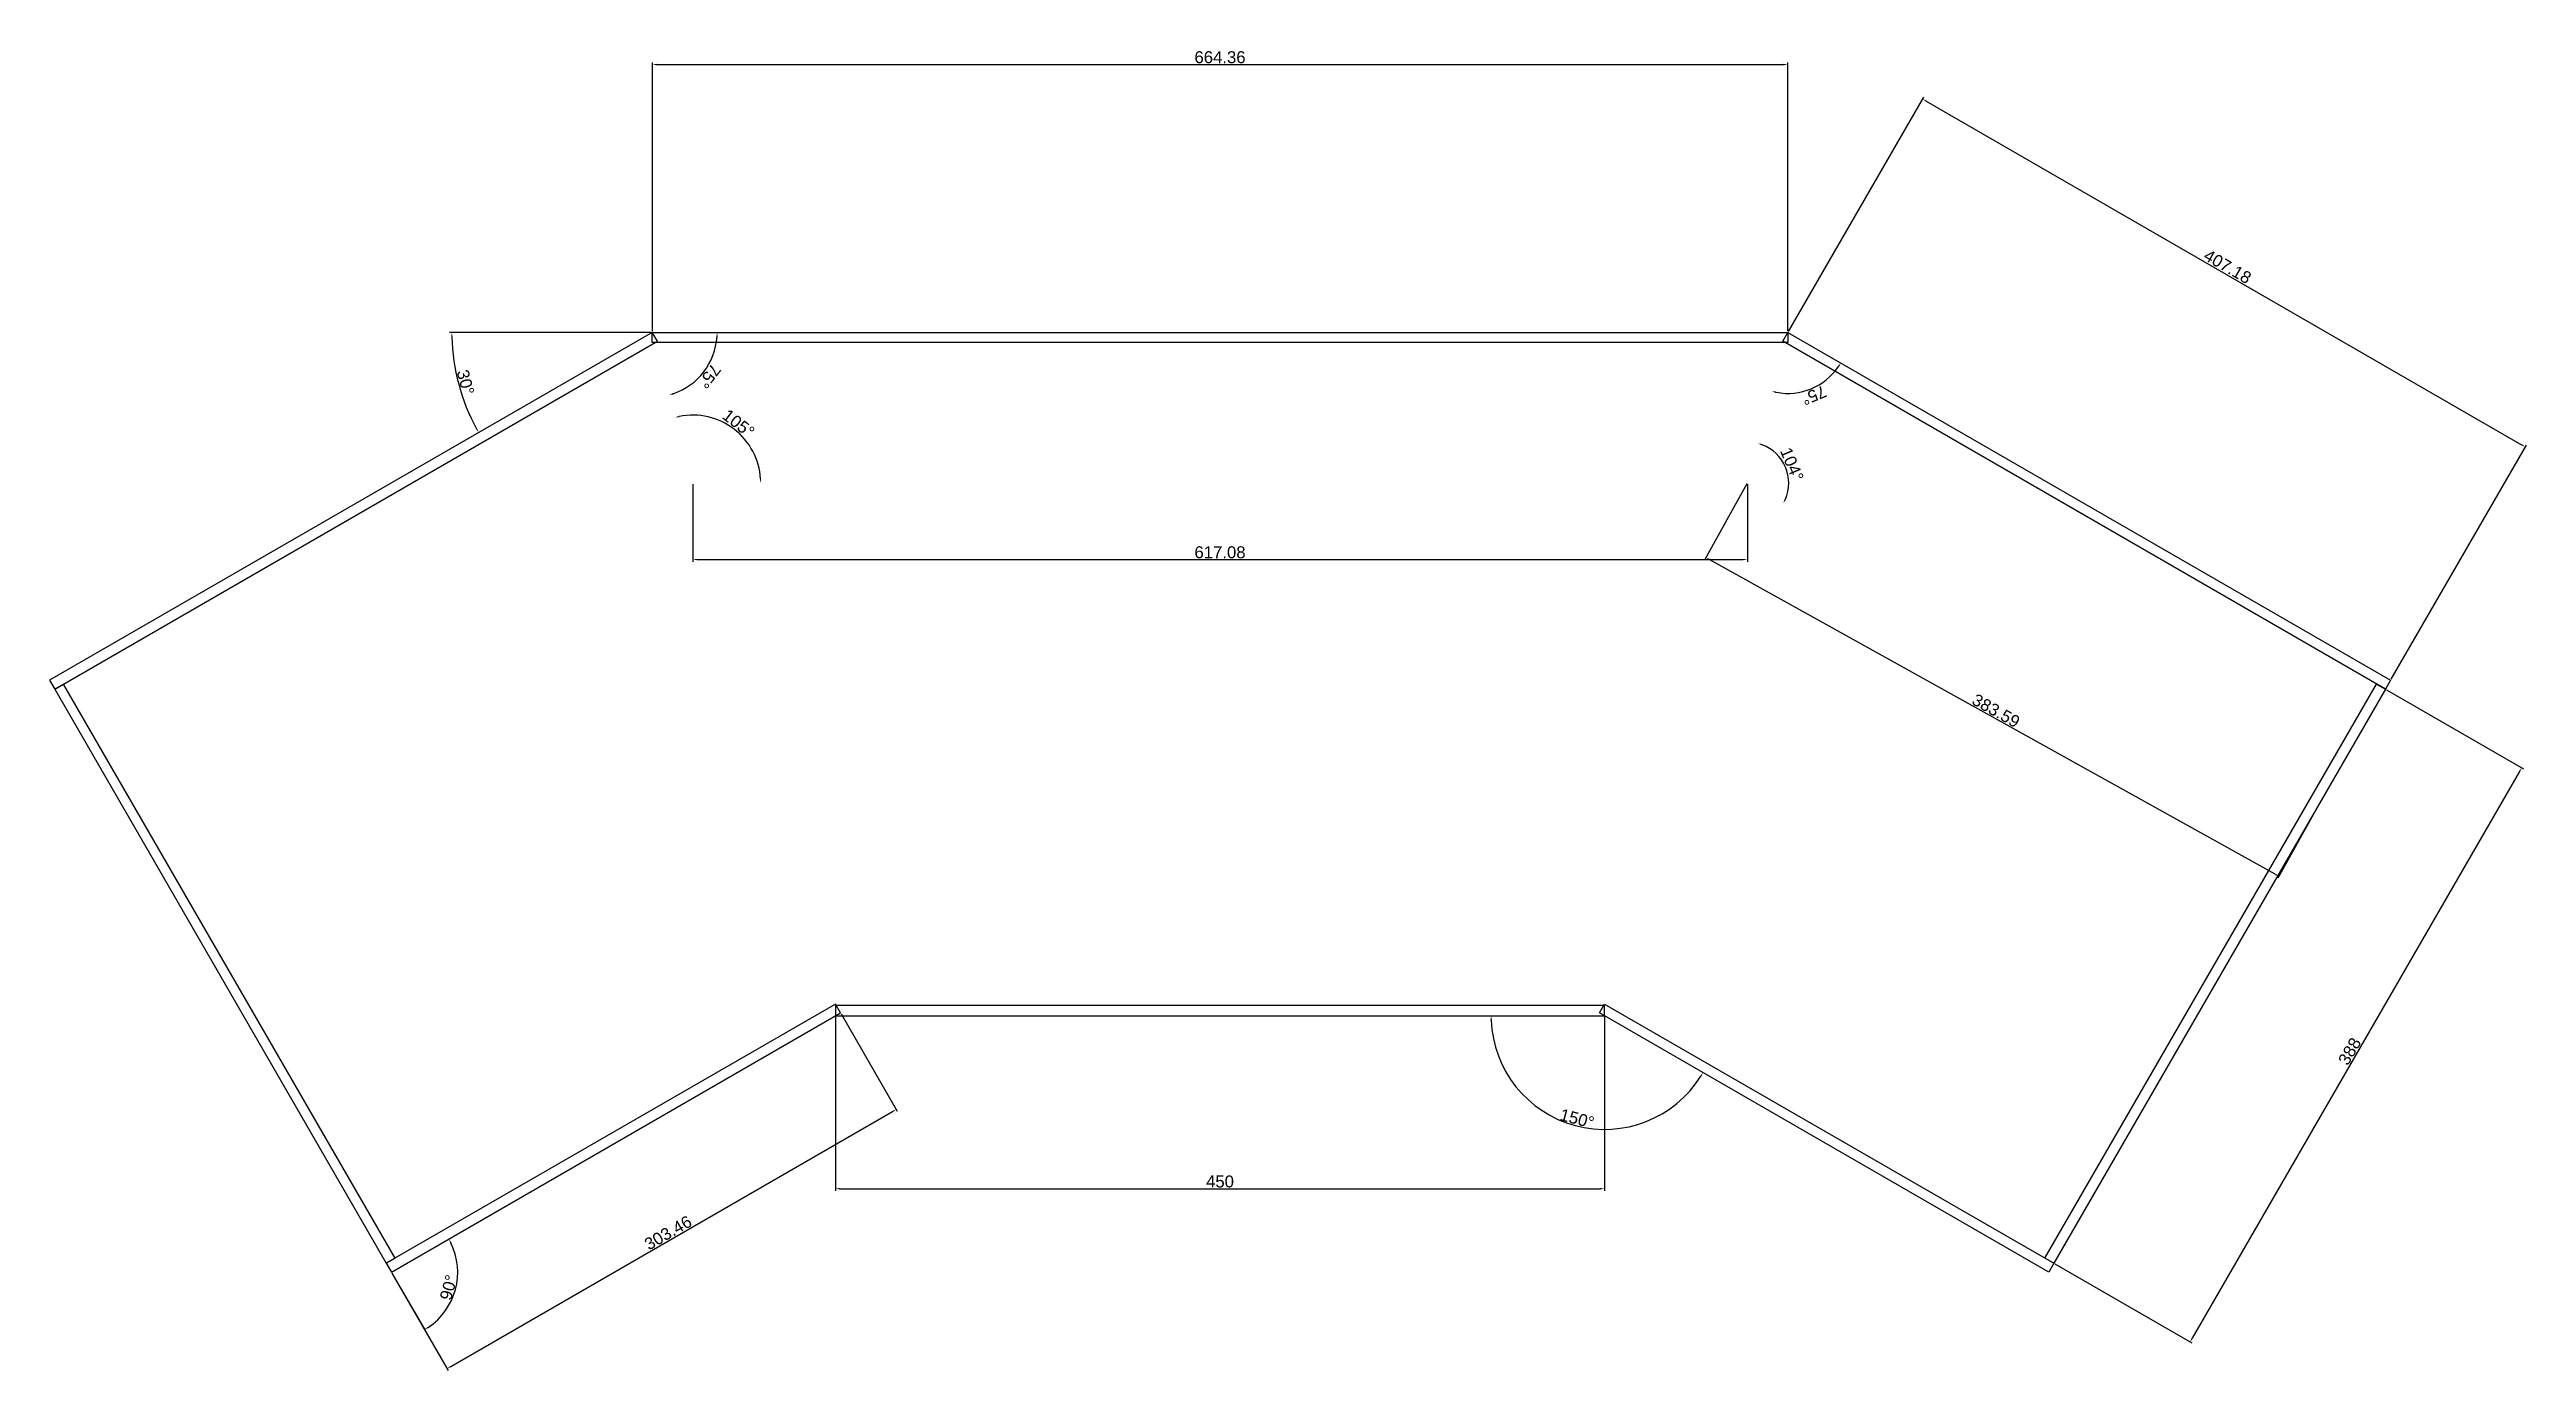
# Model space of a CAD drawing. Header units: millimetres. Extents: x 1816 to 3265, y 1223 to 1996.
import ezdxf

# ---------------------------------------------------------------- set-up
doc = ezdxf.new("R2010")
doc.units = ezdxf.units.MM
doc.layers.add('dims', color=90, linetype='Continuous')
doc.layers.add('panneling', color=32, linetype='Continuous')
doc.styles.get("Standard").update_dxf_attribs({"font": 'arial.ttf'})
doc.dimstyles.new('ISO-25', dxfattribs={"dimtxt": 7, "dimasz": 2.5, "dimexe": 1.25, "dimexo": 0.625, "dimtad": 1, "dimdsep": 46, "dimtxsty": 'Standard', "dimcen": 2.5, "dimclrd": 3, "dimclre": 3, "dimclrt": 3, "dimadec": 0, "dimazin": 0, "dimtfac": 1, "dimtmove": 0, "dimatfit": 3, "dimfxl": 1, "dimarcsym": 0})

# ---------------------------------------------------------------- blocks, each defined once
blk = doc.blocks.new('*D2')
at = {"layer": 'Defpoints', "color": 0, "transparency": 16777216}
for p in [(3182.3, 1621.4), (2988.3, 1285.4), (3068, 1239.4)]:
    blk.add_point(p, dxfattribs=at)
at = {"layer": 'dims', "color": 3, "lineweight": -2, "transparency": 16777216}
for p, q in [((3182.9, 1621.1), (3263.1, 1574.8)), ((3260.8, 1573.3), (3069.3, 1241.6)), ((2988.9, 1285.1), (3069.1, 1238.8))]:
    blk.add_line(p, q, dxfattribs=at)
at = {"layer": 'dims', "color": 3, "transparency": 16777216}
for points in [[(3260.4, 1573.5), (3261.2, 1573.1), (3262, 1575.4)], [(3068.9, 1241.8), (3069.7, 1241.4), (3068, 1239.4)]]:
    blk.add_solid(points, dxfattribs=at)
at = {"layer": 'dims', "color": 3, "transparency": 16777216, "insert": (3161.4, 1409.5), "char_height": 7, "attachment_point": 5, "rotation": 60}
blk.add_mtext('388', dxfattribs=at)
blk = doc.blocks.new('*D4')
at = {"layer": 'Defpoints', "color": 0, "transparency": 16777216}
for p in [(2275.5, 1430.2), (2722.5, 1432), (2725.5, 1430.2), (2682.8, 1379.3), (2985.3, 1280.2)]:
    blk.add_point(p, dxfattribs=at)
at = {"layer": 'dims', "color": 3, "lineweight": -2, "transparency": 16777216}
blk.add_arc((2725.5, 1430.2), 66.4, 182.1559, 327.8441, dxfattribs=at)
at = {"layer": 'dims', "color": 3, "transparency": 16777216}
for points in [[(2658.7, 1427.7), (2659.6, 1427.7), (2659.1, 1430.2)], [(2781.4, 1395.1), (2782.1, 1394.7), (2783.1, 1397)]]:
    blk.add_solid(points, dxfattribs=at)
at = {"layer": 'dims', "color": 3, "transparency": 16777216, "insert": (2709.4, 1370.1), "char_height": 7, "attachment_point": 5, "rotation": 345}
blk.add_mtext('150°', dxfattribs=at)
blk = doc.blocks.new('*D5')
at = {"layer": 'Defpoints', "color": 0, "transparency": 16777216}
for p in [(1818.7, 1621.4), (2278.5, 1432), (2012.7, 1285.4), (2015.7, 1280.2), (2049.3, 1260.8)]:
    blk.add_point(p, dxfattribs=at)
at = {"layer": 'dims', "color": 3, "lineweight": -2, "transparency": 16777216}
blk.add_line((2016, 1279.7), (2035.8, 1245.5), dxfattribs=at)
blk.add_arc((2015.7, 1280.2), 38.8, 303.69, 26.31, dxfattribs=at)
at = {"layer": 'dims', "color": 3, "transparency": 16777216}
for points in [[(2050.2, 1297.2), (2050.9, 1297.6), (2049.3, 1299.6)], [(2037.5, 1247.6), (2037, 1248.3), (2035.1, 1246.6)]]:
    blk.add_solid(points, dxfattribs=at)
at = {"layer": 'dims', "color": 3, "transparency": 16777216, "insert": (2049.2, 1271.3), "char_height": 7, "attachment_point": 5, "rotation": 75}
blk.add_mtext('90°', dxfattribs=at)
blk = doc.blocks.new('*D6')
at = {"layer": 'Defpoints', "color": 0, "transparency": 16777216}
for p in [(2168.4, 1830.2), (2168.4, 1830.2), (2832.7, 1830.2), (2052.9, 1809.9), (1815.7, 1626.6)]:
    blk.add_point(p, dxfattribs=at)
at = {"layer": 'dims', "color": 3, "lineweight": -2, "transparency": 16777216}
blk.add_line((2167.7, 1830.2), (2049.8, 1830.2), dxfattribs=at)
blk.add_arc((2168.4, 1830.2), 117.3, 181.2214, 208.7786, dxfattribs=at)
at = {"layer": 'dims', "color": 3, "transparency": 16777216}
for points in [[(2050.7, 1827.7), (2051.5, 1827.7), (2051.1, 1830.2)], [(2065.9, 1774), (2065.2, 1773.6), (2066.8, 1771.6)]]:
    blk.add_solid(points, dxfattribs=at)
at = {"layer": 'dims', "color": 3, "transparency": 16777216, "insert": (2059.1, 1801), "char_height": 7, "attachment_point": 5, "rotation": 285}
blk.add_mtext('30°', dxfattribs=at)
blk = doc.blocks.new('*D7')
at = {"layer": 'Defpoints', "color": 0, "transparency": 16777216}
for p in [(2278.5, 1432), (2311.1, 1375.5), (2015.7, 1280.2)]:
    blk.add_point(p, dxfattribs=at)
at = {"layer": 'dims', "color": 3, "lineweight": -2, "transparency": 16777216}
for p, q in [((2278.8, 1431.4), (2311.7, 1374.5)), ((2050.5, 1225.1), (2308.9, 1374.3)), ((2016, 1279.7), (2048.9, 1222.7))]:
    blk.add_line(p, q, dxfattribs=at)
at = {"layer": 'dims', "color": 3, "transparency": 16777216}
for points in [[(2308.7, 1374.6), (2309.2, 1373.9), (2311.1, 1375.5)], [(2050.3, 1225.4), (2050.7, 1224.7), (2048.3, 1223.8)]]:
    blk.add_solid(points, dxfattribs=at)
at = {"layer": 'dims', "color": 3, "transparency": 16777216, "insert": (2177.6, 1303.3), "char_height": 7, "attachment_point": 5, "rotation": 30}
blk.add_mtext('303.46', dxfattribs=at)
blk = doc.blocks.new('*D8')
at = {"layer": 'Defpoints', "color": 0, "transparency": 16777216}
for p in [(2275.5, 1430.2), (2725.5, 1430.2), (2725.5, 1329.1)]:
    blk.add_point(p, dxfattribs=at)
at = {"layer": 'dims', "color": 3, "lineweight": -2, "transparency": 16777216}
for p, q in [((2275.5, 1429.6), (2275.5, 1327.9)), ((2725.5, 1429.6), (2725.5, 1327.9)), ((2278, 1329.1), (2723, 1329.1))]:
    blk.add_line(p, q, dxfattribs=at)
at = {"layer": 'dims', "color": 3, "transparency": 16777216}
for points in [[(2278, 1329.5), (2278, 1328.7), (2275.5, 1329.1)], [(2723, 1329.5), (2723, 1328.7), (2725.5, 1329.1)]]:
    blk.add_solid(points, dxfattribs=at)
at = {"layer": 'dims', "color": 3, "transparency": 16777216, "insert": (2500.5, 1333.3), "char_height": 7, "attachment_point": 5}
blk.add_mtext('450', dxfattribs=at)
blk = doc.blocks.new('*D9')
at = {"layer": 'Defpoints', "color": 0, "transparency": 16777216}
for p in [(2832.7, 1987), (2168.4, 1830.2), (2832.7, 1830.2)]:
    blk.add_point(p, dxfattribs=at)
at = {"layer": 'dims', "color": 3, "lineweight": -2, "transparency": 16777216}
for p, q in [((2168.4, 1830.9), (2168.4, 1988.2)), ((2170.9, 1987), (2830.2, 1987)), ((2832.7, 1830.9), (2832.7, 1988.2))]:
    blk.add_line(p, q, dxfattribs=at)
at = {"layer": 'dims', "color": 3, "transparency": 16777216}
for points in [[(2170.9, 1987.4), (2170.9, 1986.5), (2168.4, 1987)], [(2830.2, 1987.4), (2830.2, 1986.5), (2832.7, 1987)]]:
    blk.add_solid(points, dxfattribs=at)
at = {"layer": 'dims', "color": 3, "transparency": 16777216, "insert": (2500.5, 1991.2), "char_height": 7, "attachment_point": 5}
blk.add_mtext('664.36', dxfattribs=at)
blk = doc.blocks.new('*D10')
at = {"layer": 'Defpoints', "color": 0, "transparency": 16777216}
for p in [(2832.7, 1830.2), (3264.2, 1763.2), (3185.3, 1626.6)]:
    blk.add_point(p, dxfattribs=at)
at = {"layer": 'dims', "color": 3, "lineweight": -2, "transparency": 16777216}
for p, q in [((2833, 1830.8), (2912.2, 1967.9)), ((2913.7, 1965.6), (3262, 1764.5)), ((3185.7, 1627.2), (3264.8, 1764.3))]:
    blk.add_line(p, q, dxfattribs=at)
at = {"layer": 'dims', "color": 3, "transparency": 16777216}
for points in [[(2913.9, 1965.9), (2913.5, 1965.2), (2911.6, 1966.8)], [(3262.2, 1764.8), (3261.8, 1764.1), (3264.2, 1763.2)]]:
    blk.add_solid(points, dxfattribs=at)
at = {"layer": 'dims', "color": 3, "transparency": 16777216, "insert": (3090, 1868.7), "char_height": 7, "attachment_point": 5, "rotation": 330}
blk.add_mtext('407.18', dxfattribs=at)
blk = doc.blocks.new('*D17')
at = {"layer": 'Defpoints', "color": 0, "transparency": 16777216}
for p in [(2168.4, 1830.2, 0), (2224.6, 1764.8), (2192, 1742, 0), (2192, 1742, 0), (2809.1, 1742, 0)]:
    blk.add_point(p, dxfattribs=at)
at = {"layer": 'dims', "color": 3, "lineweight": -2, "transparency": 16777216}
blk.add_arc((2192, 1742), 39.8, 3.6038, 101.3962, dxfattribs=at)
at = {"layer": 'dims', "color": 3, "transparency": 16777216}
for points in [[(2184.2, 1780.6), (2184, 1781.4), (2181.7, 1780.4)], [(2232.1, 1744.5), (2231.3, 1744.5), (2231.7, 1742)]]:
    blk.add_solid(points, dxfattribs=at)
at = {"layer": 'dims', "color": 3, "transparency": 16777216, "insert": (2218.8, 1776.9), "char_height": 7, "attachment_point": 5, "rotation": 322.5}
blk.add_mtext('105°', dxfattribs=at)
blk = doc.blocks.new('*D18')
at = {"layer": 'Defpoints', "color": 0, "transparency": 16777216}
for p in [(2168.4, 1830.2, 0), (2168.4, 1830.2, 0), (2832.7, 1830.2, 0), (2192.7, 1801.2), (2192, 1742, 0)]:
    blk.add_point(p, dxfattribs=at)
at = {"layer": 'dims', "color": 3, "lineweight": -2, "transparency": 16777216}
blk.add_arc((2168.4, 1830.2), 37.9, 288.7798, 356.2202, dxfattribs=at)
at = {"layer": 'dims', "color": 3, "transparency": 16777216}
for points in [[(2205.8, 1827.7), (2206.6, 1827.7), (2206.3, 1830.2)], [(2180.7, 1793.9), (2180.4, 1794.7), (2178.2, 1793.6)]]:
    blk.add_solid(points, dxfattribs=at)
at = {"layer": 'dims', "color": 3, "transparency": 16777216, "insert": (2201.7, 1804.6), "char_height": 7, "attachment_point": 5, "rotation": 232.5}
blk.add_mtext('75°', dxfattribs=at)
blk = doc.blocks.new('*D19')
at = {"layer": 'Defpoints', "color": 0, "transparency": 16777216}
for p in [(2192, 1742, 0), (2809.1, 1742, 0), (2809.1, 1697.3)]:
    blk.add_point(p, dxfattribs=at)
at = {"layer": 'dims', "color": 3, "lineweight": -2, "transparency": 16777216}
for p, q in [((2192, 1741.4), (2192, 1696)), ((2809.1, 1741.4), (2809.1, 1696)), ((2194.5, 1697.3), (2806.6, 1697.3))]:
    blk.add_line(p, q, dxfattribs=at)
at = {"layer": 'dims', "color": 3, "transparency": 16777216}
for points in [[(2194.5, 1697.7), (2194.5, 1696.9), (2192, 1697.3)], [(2806.6, 1697.7), (2806.6, 1696.9), (2809.1, 1697.3)]]:
    blk.add_solid(points, dxfattribs=at)
at = {"layer": 'dims', "color": 3, "transparency": 16777216, "insert": (2500.5, 1701.5), "char_height": 7, "attachment_point": 5}
blk.add_mtext('617.08', dxfattribs=at)
blk = doc.blocks.new('*D20')
at = {"layer": 'Defpoints', "color": 0, "transparency": 16777216}
for p in [(2809.1, 1742, -6), (2784.8, 1698.5), (3144.2, 1555.4, -6)]:
    blk.add_point(p, dxfattribs=at)
at = {"layer": 'dims', "color": 3, "lineweight": -2, "transparency": 16777216}
for p, q in [((2808.8, 1741.5), (2784.2, 1697.4)), ((3117.8, 1513.1), (2787, 1697.2)), ((3143.9, 1554.9), (3119.4, 1510.8))]:
    blk.add_line(p, q, dxfattribs=at)
at = {"layer": 'dims', "color": 3, "transparency": 16777216}
for points in [[(2787.2, 1697.6), (2786.8, 1696.9), (2784.8, 1698.5)], [(3118, 1513.5), (3117.6, 1512.7), (3120, 1511.9)]]:
    blk.add_solid(points, dxfattribs=at)
at = {"layer": 'dims', "color": 3, "transparency": 16777216, "insert": (2954.5, 1608.8), "char_height": 7, "attachment_point": 5, "rotation": 330.8963}
blk.add_mtext('383.59', dxfattribs=at)
blk = doc.blocks.new('*D22')
at = {"layer": 'Defpoints', "color": 0, "transparency": 16777216}
for p in [(2832.7, 1830.2, 0), (2809.1, 1742, 0), (2809.1, 1742, 0), (2833, 1744.3), (3144.2, 1555.4)]:
    blk.add_point(p, dxfattribs=at)
at = {"layer": 'dims', "color": 3, "lineweight": -2, "transparency": 16777216}
blk.add_arc((2809.1, 1742), 24.1, 336.8539, 69.0423, dxfattribs=at)
at = {"layer": 'dims', "color": 3, "transparency": 16777216}
for points in [[(2817.5, 1764.1), (2817.8, 1764.9), (2815.3, 1765.2)], [(2831.6, 1732.4), (2830.8, 1732.7), (2830.1, 1730.3)]]:
    blk.add_solid(points, dxfattribs=at)
at = {"layer": 'dims', "color": 3, "transparency": 16777216, "insert": (2835.1, 1753), "char_height": 7, "attachment_point": 5, "rotation": 292.9481}
blk.add_mtext('104°', dxfattribs=at)
blk = doc.blocks.new('*D23')
at = {"layer": 'Defpoints', "color": 0, "transparency": 16777216}
for p in [(2832.7, 1830.2, 0), (2832.7, 1830.2, 0), (2838.9, 1795), (2809.1, 1742, 0), (3185.3, 1626.6, 0)]:
    blk.add_point(p, dxfattribs=at)
at = {"layer": 'dims', "color": 3, "lineweight": -2, "transparency": 16777216}
blk.add_arc((2832.7, 1830.2), 35.7, 259.0094, 325.9906, dxfattribs=at)
at = {"layer": 'dims', "color": 3, "transparency": 16777216}
for points in [[(2862, 1810.5), (2862.7, 1810), (2863.7, 1812.4)], [(2825.8, 1794.7), (2826, 1795.6), (2823.5, 1795.7)]]:
    blk.add_solid(points, dxfattribs=at)
at = {"layer": 'dims', "color": 3, "transparency": 16777216, "insert": (2848, 1793.4), "char_height": 7, "attachment_point": 5, "rotation": 202.5}
blk.add_mtext('75°', dxfattribs=at)

msp = doc.modelspace()

# ---------------------------------------------------------------- linework, layer by layer
at = {"layer": 'panneling'}
for points in [[(2168.352, 1830.231), (1815.725, 1626.641), (1818.725, 1621.445), (2171.352, 1825.034)], [(2168.352, 1830.231), (2832.712, 1830.231), (2832.712, 1824.231), (2168.352, 1824.231)], [(2832.712, 1830.231), (3185.34, 1626.641), (3182.34, 1621.445), (2829.712, 1825.034)], [(2012.725, 1285.427), (2017.921, 1288.427), (1823.921, 1624.445), (1818.725, 1621.445)], [(2988.34, 1285.427), (2983.144, 1288.427), (3177.144, 1624.445), (3182.34, 1621.445)], [(2015.725, 1280.231), (2278.532, 1431.963), (2275.532, 1437.159), (2012.725, 1285.427)], [(2275.532, 1430.231), (2725.532, 1430.231), (2725.532, 1436.231), (2275.532, 1436.231)], [(2985.34, 1280.231), (2722.532, 1431.963), (2725.532, 1437.159), (2988.34, 1285.427)]]:
    msp.add_lwpolyline(points, close=True, dxfattribs=at)

# ---------------------------------------------------------------- dimensions: what is measured, and where the dimension line sits
at = {"layer": 'dims'}
for base, p1, p2, picture, middle in [((2832.712, 1986.951), (2168.352, 1830.231), (2832.712, 1830.231), '*D9', (2500.532, 1991.152)), ((2809.07, 1697.287, 216), (2191.994, 1742, 216), (2809.07, 1742, 216), '*D19', (2500.532, 1701.486, 216)), ((2725.532, 1329.128), (2275.532, 1430.231), (2725.532, 1430.231), '*D8', (2500.532, 1333.327))]:
    dim = msp.add_linear_dim(base=base, p1=p1, p2=p2, dimstyle='ISO-25', dxfattribs=at)
    dim.commit()
    dim.dimension.update_dxf_attribs({"geometry": picture, "text_midpoint": middle})
for p1, p2, distance, picture, middle in [((2832.712, 1830.231), (3185.34, 1626.641), 157.713, '*D10', (3089.982, 1868.655)), ((3144.224, 1555.427, 210), (2809.07, 1742, 210), 49.831, '*D20', (2954.453, 1608.845, 216)), ((3182.34, 1621.445), (2988.34, 1285.427), 92.031, '*D2', (3161.402, 1409.521)), ((2015.725, 1280.231), (2278.532, 1431.963), -65.157, '*D7', (2177.606, 1303.307))]:
    dim = msp.add_aligned_dim(p1=p1, p2=p2, distance=distance, dimstyle='ISO-25', dxfattribs=at)
    dim.commit()
    dim.dimension.update_dxf_attribs({"geometry": picture, "text_midpoint": middle})
for base, line1, line2, picture, middle in [((2052.86, 1809.866), ((2168.352, 1830.231), (1815.725, 1626.641)), ((2168.352, 1830.231), (2832.712, 1830.231)), '*D6', (2059.133, 1800.965)), ((2224.558, 1764.801), ((2191.994, 1742, 216), (2168.352, 1830.231, 216)), ((2191.994, 1742, 216), (2809.07, 1742, 216)), '*D17', (2218.75, 1776.869, 216)), ((2192.716, 1801.195), ((2191.994, 1742, 216), (2168.352, 1830.231, 216)), ((2832.712, 1830.231, 216), (2168.352, 1830.231, 216)), '*D18', (2201.743, 1804.609, 216)), ((2833.009, 1744.346), ((2809.07, 1742, 216), (2832.712, 1830.231, 216)), ((3144.224, 1555.427, 216), (2809.07, 1742, 216)), '*D22', (2835.087, 1753.015, 216)), ((2838.917, 1795.04), ((2832.712, 1830.231, 216), (3185.34, 1626.641, 216)), ((2809.07, 1742, 216), (2832.712, 1830.231, 216)), '*D23', (2847.988, 1793.351, 216)), ((2049.348, 1260.818), ((2015.725, 1280.231), (2278.532, 1431.963)), ((1818.725, 1621.445), (2012.725, 1285.427)), '*D5', (2049.17, 1271.269)), ((2682.822, 1379.33), ((2275.532, 1430.231), (2725.532, 1430.231)), ((2985.34, 1280.231), (2722.532, 1431.963)), '*D4', (2709.422, 1370.105))]:
    dim = msp.add_angular_dim_2l(base=base, line1=line1, line2=line2, dimstyle='ISO-25', dxfattribs=at)
    dim.commit()
    dim.dimension.update_dxf_attribs({"geometry": picture, "text_midpoint": middle})

doc.saveas('drawing.dxf')
